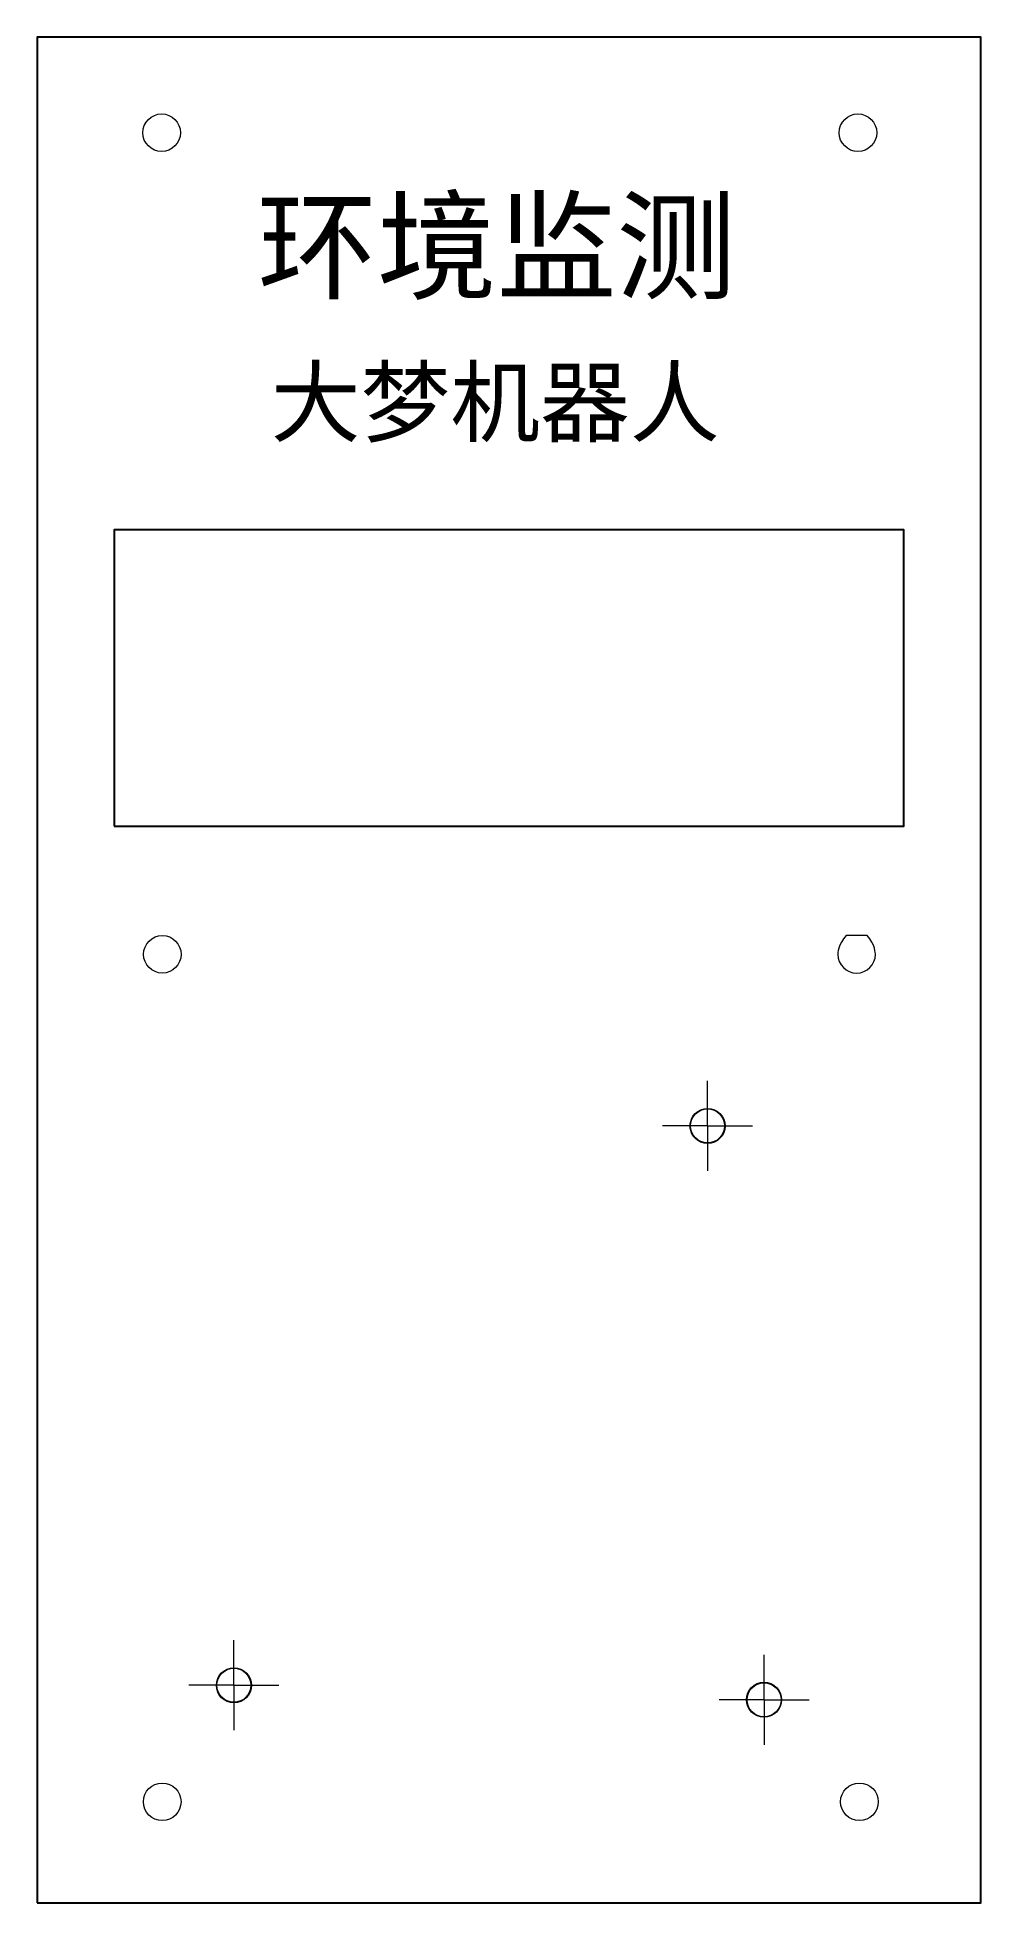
# Model space of a CAD drawing. Header units: inches. Extents: x -3 to 83, y 0 to 170.
import ezdxf

# ---------------------------------------------------------------- set-up
doc = ezdxf.new("R2010")
doc.units = ezdxf.units.IN
doc.header["$MEASUREMENT"] = 0
doc.layers.add('Layer 1', color=7, linetype='Continuous')
doc.styles.get("Standard").update_dxf_attribs({"font": ''})
doc.styles.get('Standard').set_extended_font_data('SimSun')

# ---------------------------------------------------------------- blocks, each defined once
blk = doc.blocks.new('SW_CENTERMARKSYMBOL_6')
at = {"color": 0, "linetype": 'Continuous', "lineweight": 0}
for p, q in [((0, 2.5), (0, 4.1)), ((0, 0), (0, 2.5)), ((-2.5, 0), (-4.1, 0)), ((0, 0), (-2.5, 0)), ((0, 0), (0, -2.5)), ((0, 0), (2.5, 0)), ((2.5, 0), (4.1, 0)), ((0, -2.5), (0, -4.1))]:
    blk.add_line(p, q, dxfattribs=at)
blk = doc.blocks.new('SW_CENTERMARKSYMBOL_7')
at = {"color": 0, "linetype": 'Continuous', "lineweight": 0}
for p, q in [((0, 2.5), (0, 4.1)), ((0, 0), (0, 2.5)), ((-2.5, 0), (-4.1, 0)), ((0, 0), (-2.5, 0)), ((0, 0), (0, -2.5)), ((0, 0), (2.5, 0)), ((2.5, 0), (4.1, 0)), ((0, -2.5), (0, -4.1))]:
    blk.add_line(p, q, dxfattribs=at)
blk = doc.blocks.new('SW_CENTERMARKSYMBOL_8')
at = {"color": 0, "linetype": 'Continuous', "lineweight": 0}
for p, q in [((0, 2.5), (0, 4.1)), ((0, 0), (0, 2.5)), ((-2.5, 0), (-4.1, 0)), ((0, 0), (-2.5, 0)), ((0, 0), (0, -2.5)), ((0, 0), (2.5, 0)), ((2.5, 0), (4.1, 0)), ((0, -2.5), (0, -4.1))]:
    blk.add_line(p, q, dxfattribs=at)

msp = doc.modelspace()

# ---------------------------------------------------------------- linework, layer by layer
for points in [[(-3, 0), (83, 0), (83, 170.07), (-3, 170.07)], [(4, 98.16), (76, 98.16), (76, 125.16), (4, 125.16)]]:
    msp.add_lwpolyline(points, close=True)
at = {"color": 7, "linetype": 'Continuous', "lineweight": 15}
for centre, radius in [((58.1, 70.82), 1.6), ((58.1, 70.82), 1.55), ((14.92, 19.82), 1.6), ((14.92, 19.82), 1.55), ((63.25, 18.5), 1.6), ((63.25, 18.5), 1.55)]:
    msp.add_circle(centre, radius, dxfattribs=at)
at = {"layer": 'Layer 1', "lineweight": 0}
for points, knots in [([(8.34, 163.09), (7.39, 163.09), (6.62, 162.32), (6.62, 161.37), (6.62, 160.43), (7.39, 159.66), (8.34, 159.66), (9.28, 159.66), (10.05, 160.43), (10.05, 161.37), (10.05, 162.32), (9.28, 163.09), (8.34, 163.09)], [0, 0, 0, 0, 1, 1, 1, 2, 2, 2, 3, 3, 3, 4, 4, 4, 4]), ([(71.81, 163.09), (70.87, 163.09), (70.1, 162.32), (70.1, 161.37), (70.1, 160.43), (70.87, 159.66), (71.81, 159.66), (72.76, 159.66), (73.53, 160.43), (73.53, 161.37), (73.53, 162.32), (72.76, 163.09), (71.81, 163.09)], [0, 0, 0, 0, 1, 1, 1, 2, 2, 2, 3, 3, 3, 4, 4, 4, 4]), ([(8.4, 88.18), (7.45, 88.18), (6.69, 87.41), (6.69, 86.46), (6.69, 85.52), (7.45, 84.75), (8.4, 84.75), (9.35, 84.75), (10.11, 85.52), (10.11, 86.46), (10.11, 87.41), (9.35, 88.18), (8.4, 88.18)], [0, 0, 0, 0, 1, 1, 1, 2, 2, 2, 3, 3, 3, 4, 4, 4, 4]), ([(71.69, 84.75), (70.74, 84.75), (69.98, 85.52), (69.98, 86.46), (69.98, 86.46), (69.98, 87.41), (70.74, 88.18), (70.74, 88.18), (72.64, 88.18), (72.64, 88.18), (73.4, 87.41), (73.4, 86.46), (73.4, 86.46), (73.4, 85.52), (72.64, 84.75), (71.69, 84.75)], [0, 0, 0, 0, 1, 1, 1, 2, 2, 2, 3, 3, 3, 4, 4, 4, 5, 5, 5, 5]), ([(8.39, 10.91), (7.44, 10.91), (6.67, 10.15), (6.67, 9.2), (6.67, 8.25), (7.44, 7.49), (8.39, 7.49), (9.33, 7.49), (10.1, 8.25), (10.1, 9.2), (10.1, 10.15), (9.33, 10.91), (8.39, 10.91)], [0, 0, 0, 0, 1, 1, 1, 2, 2, 2, 3, 3, 3, 4, 4, 4, 4]), ([(71.94, 10.91), (71, 10.91), (70.23, 10.15), (70.23, 9.2), (70.23, 8.25), (71, 7.49), (71.94, 7.49), (72.89, 7.49), (73.66, 8.25), (73.66, 9.2), (73.66, 10.15), (72.89, 10.91), (71.94, 10.91)], [0, 0, 0, 0, 1, 1, 1, 2, 2, 2, 3, 3, 3, 4, 4, 4, 4])]:
    msp.add_open_spline(points, degree=3, knots=knots, dxfattribs=at)

# ---------------------------------------------------------------- block references
at = {"color": 7, "linetype": 'Continuous', "lineweight": 0}
for name, p in [('SW_CENTERMARKSYMBOL_8', (58.1, 70.82)), ('SW_CENTERMARKSYMBOL_6', (14.92, 19.82)), ('SW_CENTERMARKSYMBOL_7', (63.25, 18.5))]:
    msp.add_blockref(name, p, dxfattribs=at)

# ---------------------------------------------------------------- texts
at = {"attachment_point": 1}
for s, width, heights, insert, char_height in [('\\pt24;环境监测', 45.0136, [0], (17.05, 155.03), 8), ('大梦机器人', 87.7127, [27.08], (18.28, 139.81), 6)]:
    msp.add_mtext_dynamic_manual_height_columns(s, width=width, gutter_width=1, heights=heights, dxfattribs=dict(at, insert=insert, char_height=char_height))

doc.saveas('drawing.dxf')
